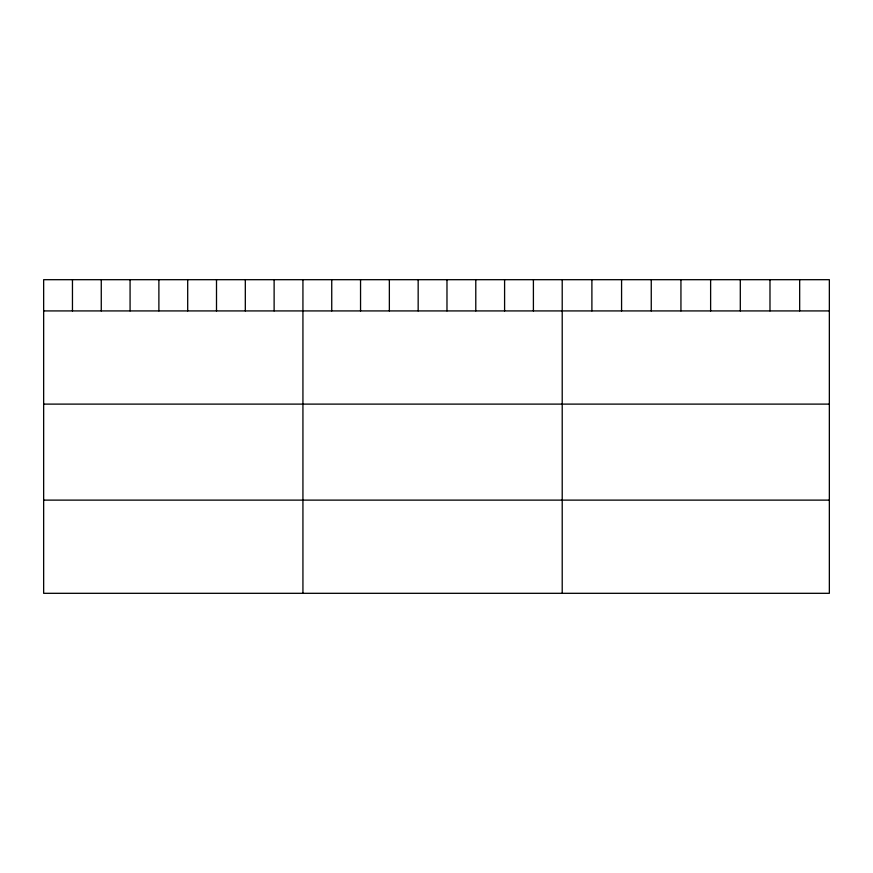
<?xml version="1.0" encoding="UTF-8"?>
<svg xmlns="http://www.w3.org/2000/svg" width="873" height="873" viewBox="0 0 873 873"><rect width="100%" height="100%" fill="white"/><g stroke="black" fill="none" stroke-linecap="round" stroke-linejoin="round"><path stroke-width="1.31" d="M829.35 310.919L829.35 593.313L43.65 593.313L43.65 279.687L829.35 279.687L829.35 310.919L43.65 310.919M43.65 404.112L829.35 404.112M43.65 500.12L829.35 500.12M799.668 279.687L799.668 310.919M769.986 279.687L769.986 310.919M740.304 279.687L740.304 310.919M710.622 279.687L710.622 310.919M680.94 279.687L680.94 310.919M651.258 279.687L651.258 310.919M621.576 279.687L621.576 310.919M591.894 279.687L591.894 310.919M562.212 279.687L562.212 593.313M533.403 279.687L533.403 310.919M504.594 279.687L504.594 310.919M475.785 279.687L475.785 310.919M446.976 279.687L446.976 310.919M418.167 279.687L418.167 310.919M389.358 279.687L389.358 310.919M360.549 279.687L360.549 310.919M331.74 279.687L331.74 310.919M302.931 279.687L302.931 593.313M274.122 279.687L274.122 310.919M245.313 279.687L245.313 310.919M216.504 279.687L216.504 310.919M187.695 279.687L187.695 310.919M158.886 279.687L158.886 310.919M130.077 279.687L130.077 310.919M101.268 279.687L101.268 310.919M72.459 279.687L72.459 310.919"/></g></svg>
